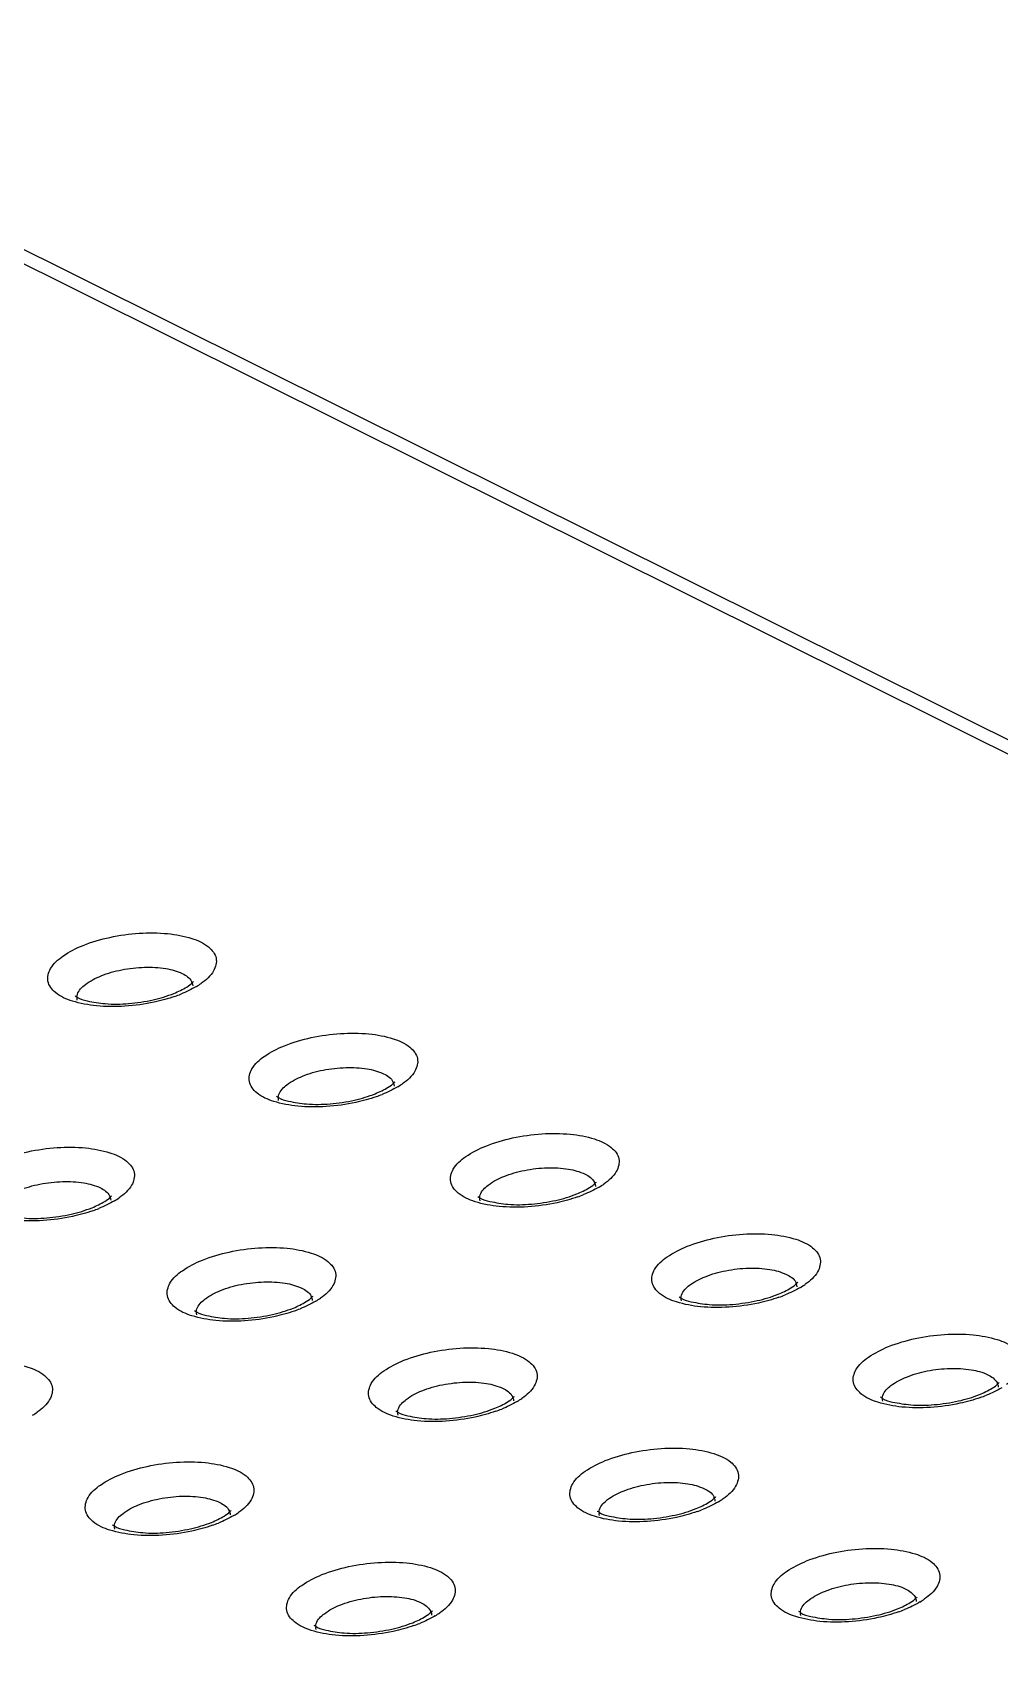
# Model space of a CAD drawing. Header units: millimetres. Extents: x 2099 to 2627, y -288 to 79.
# Drawn here: x 2269.77 to 2288.13, y -159.13 to -128.31 of the extents above; entities that cross this region are included whole.
import ezdxf

# ---------------------------------------------------------------- set-up
doc = ezdxf.new("R2010")
doc.units = ezdxf.units.MM
doc.layers.add('06___PRT_ALL_SURFS', color=7, linetype='Continuous')

msp = doc.modelspace()

# ---------------------------------------------------------------- linework, layer by layer
at = {"color": 7, "linetype": 'Continuous'}
msp.add_line((2325.911, -160.482), (2261.323, -128.306), dxfattribs=at)
for centre, radius, start, end in [((2272.589, -146.426), 0.222, 18.2827, 23.0483), ((2271.987, -144.938), 1.735, 300.9722, 304.525), ((2270.874, -146.648), 0.264, 175.465, 187.7206), ((2271.559, -144.015), 2.754, 289.3773, 291.9184), ((2276.413, -148.331), 0.222, 18.2827, 23.0483), ((2275.81, -146.843), 1.735, 300.9722, 304.525), ((2274.697, -148.553), 0.264, 175.465, 187.7206), ((2275.382, -145.919), 2.754, 289.3773, 291.9184), ((2271.033, -150.497), 0.222, 18.2827, 23.0483), ((2279.205, -147.824), 2.754, 289.3773, 291.9184), ((2280.236, -150.236), 0.222, 18.2827, 23.0483), ((2279.634, -148.748), 1.735, 300.9722, 304.525), ((2270.003, -148.086), 2.754, 289.3773, 291.9184), ((2270.431, -149.009), 1.735, 300.9722, 304.525), ((2278.521, -150.458), 0.264, 175.465, 187.7206), ((2284.06, -152.141), 0.222, 18.2827, 23.0483), ((2283.457, -150.653), 1.735, 300.9722, 304.525), ((2273.826, -149.99), 2.754, 289.3773, 291.9184), ((2274.857, -152.402), 0.222, 18.2827, 23.0483), ((2274.255, -150.914), 1.735, 300.9722, 304.525), ((2282.344, -152.363), 0.264, 175.465, 187.7206), ((2283.029, -149.729), 2.754, 289.3773, 291.9184), ((2273.142, -152.624), 0.264, 175.465, 187.7206), ((2287.883, -154.045), 0.222, 18.2827, 23.0483), ((2278.68, -154.307), 0.222, 18.2827, 23.0483), ((2278.078, -152.819), 1.735, 300.9722, 304.525), ((2286.168, -154.267), 0.264, 175.465, 187.7206), ((2286.852, -151.634), 2.754, 289.3773, 291.9184), ((2268.875, -153.08), 1.735, 300.9722, 304.525), ((2276.965, -154.529), 0.264, 175.465, 187.7206), ((2277.65, -151.895), 2.754, 289.3773, 291.9184), ((2282.504, -156.211), 0.222, 18.2827, 23.0483), ((2281.901, -154.723), 1.735, 300.9722, 304.525), ((2273.301, -156.473), 0.222, 18.2827, 23.0483), ((2272.699, -154.985), 1.735, 300.9722, 304.525), ((2280.789, -156.434), 0.264, 175.465, 187.7206), ((2281.473, -153.8), 2.754, 289.3773, 291.9184), ((2271.586, -156.695), 0.264, 175.465, 187.7206), ((2272.27, -154.061), 2.754, 289.3773, 291.9184), ((2286.327, -158.116), 0.222, 18.2827, 23.0483), ((2285.725, -156.628), 1.735, 300.9722, 304.525), ((2277.125, -158.378), 0.222, 18.2827, 23.0483), ((2276.522, -156.89), 1.735, 300.9722, 304.525), ((2284.612, -158.338), 0.264, 175.465, 187.7206), ((2285.297, -155.705), 2.754, 289.3773, 291.9184), ((2275.409, -158.6), 0.264, 175.465, 187.7206), ((2276.094, -155.966), 2.754, 289.3773, 291.9184)]:
    msp.add_arc(centre, radius, start, end, dxfattribs=at)
for points, start_tangent, end_tangent in [([(2270.73, -145.645), (2271.236, -145.492), (2271.793, -145.415), (2272.333, -145.422), (2272.791, -145.512), (2273.111, -145.674), (2273.255, -145.889), (2273.206, -146.129), (2272.97, -146.367)], (0.927618, 0.373531), (-0.823672, -0.567066)), ([(2270.983, -146.793), (2270.526, -146.703), (2270.206, -146.541), (2270.062, -146.326), (2270.111, -146.086), (2270.347, -145.848), (2270.73, -145.645)], (-0.995126, 0.098613), (0.927618, 0.373531)), ([(2271.071, -146.223), (2271.465, -146.108), (2271.896, -146.06), (2272.299, -146.085), (2272.613, -146.179), (2272.789, -146.329), (2272.794, -146.339)], (0.927618, 0.373531), (0.391937, -0.919992)), ([(2270.611, -146.628), (2270.621, -146.573), (2270.775, -146.386)], (0.079018, 0.996873), (0.798858, 0.601519)), ([(2270.775, -146.386), (2271.071, -146.223)], (0.798858, 0.601519), (0.927618, 0.373531)), ([(2272.455, -146.556), (2272.698, -146.435), (2272.812, -146.346)], (0.927618, 0.373531), (0.660031, 0.751238)), ([(2272.8, -146.357), (2272.812, -146.415)], (0.314131, -0.94938), (0.078141, -0.996942)), ([(2272.812, -146.346), (2272.828, -146.329)], (0.660031, 0.751238), (0.813756, 0.581206)), ([(2270.577, -146.602), (2270.617, -146.629), (2270.807, -146.699), (2271.15, -146.751)], (0.910348, -0.413844), (0.995277, -0.097074)), ([(2272.081, -146.723), (2271.524, -146.8), (2270.983, -146.793)], (-0.977407, -0.211367), (-0.995126, 0.098613)), ([(2271.15, -146.751), (2271.594, -146.748), (2272.058, -146.678)], (0.995277, -0.097074), (0.975849, 0.218447)), ([(2272.058, -146.678), (2272.455, -146.556)], (0.975849, 0.218447), (0.927618, 0.373531)), ([(2272.472, -146.613), (2272.081, -146.723)], (-0.943267, -0.332036), (-0.977407, -0.211367)), ([(2272.88, -146.426), (2272.587, -146.57)], (-0.857223, -0.514945), (-0.927618, -0.373531)), ([(2274.554, -147.55), (2275.059, -147.397), (2275.616, -147.32), (2276.157, -147.326), (2276.615, -147.417), (2276.935, -147.579), (2277.078, -147.794), (2277.029, -148.034), (2276.793, -148.272)], (0.927618, 0.373531), (-0.823672, -0.567066)), ([(2274.807, -148.698), (2274.349, -148.608), (2274.029, -148.446), (2273.886, -148.231), (2273.935, -147.991), (2274.17, -147.752), (2274.554, -147.55)], (-0.995126, 0.098613), (0.927618, 0.373531)), ([(2274.894, -148.128), (2275.288, -148.013), (2275.719, -147.965), (2276.122, -147.989), (2276.436, -148.084), (2276.613, -148.234), (2276.617, -148.244)], (0.927618, 0.373531), (0.391937, -0.919992)), ([(2274.598, -148.291), (2274.894, -148.128)], (0.798858, 0.601519), (0.927618, 0.373531)), ([(2276.278, -148.461), (2276.521, -148.34), (2276.636, -148.251)], (0.927618, 0.373531), (0.660031, 0.751238)), ([(2276.624, -148.261), (2276.636, -148.32)], (0.314131, -0.94938), (0.078141, -0.996942)), ([(2276.636, -148.251), (2276.652, -148.234)], (0.660031, 0.751238), (0.813756, 0.581206)), ([(2274.401, -148.507), (2274.441, -148.534), (2274.63, -148.604), (2274.973, -148.656)], (0.910348, -0.413844), (0.995277, -0.097074)), ([(2274.434, -148.532), (2274.445, -148.478), (2274.598, -148.291)], (0.079018, 0.996873), (0.798858, 0.601519)), ([(2275.882, -148.583), (2276.278, -148.461)], (0.975849, 0.218447), (0.927618, 0.373531)), ([(2276.296, -148.518), (2275.905, -148.627)], (-0.943267, -0.332036), (-0.977407, -0.211367)), ([(2276.703, -148.33), (2276.41, -148.475)], (-0.857223, -0.514945), (-0.927618, -0.373531)), ([(2275.905, -148.627), (2275.347, -148.705), (2274.807, -148.698)], (-0.977407, -0.211367), (-0.995126, 0.098613)), ([(2274.973, -148.656), (2275.418, -148.653), (2275.882, -148.583)], (0.995277, -0.097074), (0.975849, 0.218447)), ([(2269.174, -149.716), (2269.68, -149.563), (2270.237, -149.486), (2270.777, -149.492), (2271.235, -149.583), (2271.555, -149.745), (2271.699, -149.96), (2271.65, -150.2), (2271.414, -150.438)], (0.927618, 0.373531), (-0.823672, -0.567066)), ([(2278.63, -150.603), (2278.172, -150.513), (2277.853, -150.35), (2277.709, -150.136), (2277.758, -149.895), (2277.994, -149.657), (2278.377, -149.455)], (-0.995126, 0.098613), (0.927618, 0.373531)), ([(2278.377, -149.455), (2278.883, -149.302), (2279.44, -149.224), (2279.98, -149.231), (2280.438, -149.321), (2280.758, -149.484), (2280.902, -149.698), (2280.853, -149.939), (2280.617, -150.177)], (0.927618, 0.373531), (-0.823672, -0.567066)), ([(2278.422, -150.196), (2278.718, -150.033)], (0.798858, 0.601519), (0.927618, 0.373531)), ([(2278.718, -150.033), (2279.112, -149.918), (2279.543, -149.869), (2279.946, -149.894), (2280.26, -149.989), (2280.436, -150.138), (2280.441, -150.149)], (0.927618, 0.373531), (0.391937, -0.919992)), ([(2269.515, -150.294), (2269.909, -150.179), (2270.34, -150.131), (2270.743, -150.156), (2271.057, -150.25), (2271.233, -150.4), (2271.238, -150.41)], (0.927618, 0.373531), (0.391937, -0.919992)), ([(2270.899, -150.627), (2271.142, -150.506), (2271.257, -150.417)], (0.927618, 0.373531), (0.660031, 0.751238)), ([(2271.245, -150.427), (2271.256, -150.486)], (0.314131, -0.94938), (0.078141, -0.996942)), ([(2271.257, -150.417), (2271.272, -150.4)], (0.660031, 0.751238), (0.813756, 0.581206)), ([(2278.224, -150.412), (2278.264, -150.439), (2278.454, -150.508), (2278.797, -150.561)], (0.910348, -0.413844), (0.995277, -0.097074)), ([(2278.258, -150.437), (2278.268, -150.383), (2278.422, -150.196)], (0.079018, 0.996873), (0.798858, 0.601519)), ([(2279.705, -150.487), (2280.102, -150.366)], (0.975849, 0.218447), (0.927618, 0.373531)), ([(2280.119, -150.422), (2279.728, -150.532)], (-0.943267, -0.332036), (-0.977407, -0.211367)), ([(2280.102, -150.366), (2280.344, -150.245), (2280.459, -150.156)], (0.927618, 0.373531), (0.660031, 0.751238)), ([(2280.526, -150.235), (2280.234, -150.379)], (-0.857223, -0.514945), (-0.927618, -0.373531)), ([(2280.447, -150.166), (2280.459, -150.225)], (0.314131, -0.94938), (0.078141, -0.996942)), ([(2280.459, -150.156), (2280.475, -150.139)], (0.660031, 0.751238), (0.813756, 0.581206)), ([(2270.502, -150.749), (2270.899, -150.627)], (0.975849, 0.218447), (0.927618, 0.373531)), ([(2270.917, -150.684), (2270.525, -150.793)], (-0.943267, -0.332036), (-0.977407, -0.211367)), ([(2271.324, -150.496), (2271.031, -150.641)], (-0.857223, -0.514945), (-0.927618, -0.373531)), ([(2279.728, -150.532), (2279.171, -150.61), (2278.63, -150.603)], (-0.977407, -0.211367), (-0.995126, 0.098613)), ([(2278.797, -150.561), (2279.241, -150.558), (2279.705, -150.487)], (0.995277, -0.097074), (0.975849, 0.218447)), ([(2270.525, -150.793), (2269.968, -150.871), (2269.428, -150.864)], (-0.977407, -0.211367), (-0.995126, 0.098613)), ([(2269.594, -150.822), (2270.038, -150.819), (2270.502, -150.749)], (0.995277, -0.097074), (0.975849, 0.218447)), ([(2282.201, -151.359), (2282.706, -151.207), (2283.263, -151.129), (2283.804, -151.136), (2284.262, -151.226), (2284.581, -151.388), (2284.725, -151.603), (2284.676, -151.843), (2284.44, -152.082)], (0.927618, 0.373531), (-0.823672, -0.567066)), ([(2273.251, -152.769), (2272.793, -152.679), (2272.473, -152.516), (2272.33, -152.302), (2272.379, -152.061), (2272.614, -151.823), (2272.998, -151.621)], (-0.995126, 0.098613), (0.927618, 0.373531)), ([(2272.998, -151.621), (2273.503, -151.468), (2274.061, -151.39), (2274.601, -151.397), (2275.059, -151.487), (2275.379, -151.65), (2275.522, -151.864), (2275.473, -152.105), (2275.238, -152.343)], (0.927618, 0.373531), (-0.823672, -0.567066)), ([(2282.454, -152.508), (2281.996, -152.417), (2281.676, -152.255), (2281.532, -152.04), (2281.581, -151.8), (2281.817, -151.562), (2282.201, -151.359)], (-0.995126, 0.098613), (0.927618, 0.373531)), ([(2282.245, -152.1), (2282.541, -151.937)], (0.798858, 0.601519), (0.927618, 0.373531)), ([(2282.541, -151.937), (2282.935, -151.823), (2283.366, -151.774), (2283.769, -151.799), (2284.083, -151.893), (2284.26, -152.043), (2284.264, -152.053)], (0.927618, 0.373531), (0.391937, -0.919992)), ([(2273.043, -152.362), (2273.339, -152.199)], (0.798858, 0.601519), (0.927618, 0.373531)), ([(2273.339, -152.199), (2273.732, -152.084), (2274.163, -152.036), (2274.567, -152.06), (2274.88, -152.155), (2275.057, -152.305), (2275.061, -152.315)], (0.927618, 0.373531), (0.391937, -0.919992)), ([(2282.081, -152.342), (2282.092, -152.287), (2282.245, -152.1)], (0.079018, 0.996873), (0.798858, 0.601519)), ([(2283.529, -152.392), (2283.925, -152.271)], (0.975849, 0.218447), (0.927618, 0.373531)), ([(2283.925, -152.271), (2284.168, -152.15), (2284.283, -152.06)], (0.927618, 0.373531), (0.660031, 0.751238)), ([(2284.35, -152.14), (2284.057, -152.284)], (-0.857223, -0.514945), (-0.927618, -0.373531)), ([(2284.271, -152.071), (2284.282, -152.129)], (0.314131, -0.94938), (0.078141, -0.996942)), ([(2284.283, -152.06), (2284.299, -152.043)], (0.660031, 0.751238), (0.813756, 0.581206)), ([(2272.845, -152.578), (2272.885, -152.605), (2273.075, -152.674), (2273.417, -152.727)], (0.910348, -0.413844), (0.995277, -0.097074)), ([(2272.879, -152.603), (2272.889, -152.549), (2273.043, -152.362)], (0.079018, 0.996873), (0.798858, 0.601519)), ([(2274.326, -152.654), (2274.723, -152.532)], (0.975849, 0.218447), (0.927618, 0.373531)), ([(2274.74, -152.589), (2274.349, -152.698)], (-0.943267, -0.332036), (-0.977407, -0.211367)), ([(2274.723, -152.532), (2274.965, -152.411), (2275.08, -152.322)], (0.927618, 0.373531), (0.660031, 0.751238)), ([(2275.147, -152.401), (2274.854, -152.546)], (-0.857223, -0.514945), (-0.927618, -0.373531)), ([(2275.068, -152.332), (2275.08, -152.391)], (0.314131, -0.94938), (0.078141, -0.996942)), ([(2275.08, -152.322), (2275.096, -152.305)], (0.660031, 0.751238), (0.813756, 0.581206)), ([(2282.048, -152.317), (2282.088, -152.344), (2282.277, -152.413), (2282.62, -152.466)], (0.910348, -0.413844), (0.995277, -0.097074)), ([(2283.551, -152.437), (2282.994, -152.514), (2282.454, -152.508)], (-0.977407, -0.211367), (-0.995126, 0.098613)), ([(2282.62, -152.466), (2283.065, -152.462), (2283.529, -152.392)], (0.995277, -0.097074), (0.975849, 0.218447)), ([(2283.943, -152.327), (2283.551, -152.437)], (-0.943267, -0.332036), (-0.977407, -0.211367)), ([(2274.349, -152.698), (2273.791, -152.776), (2273.251, -152.769)], (-0.977407, -0.211367), (-0.995126, 0.098613)), ([(2273.417, -152.727), (2273.862, -152.724), (2274.326, -152.654)], (0.995277, -0.097074), (0.975849, 0.218447)), ([(2286.024, -153.264), (2286.53, -153.111), (2287.087, -153.034), (2287.627, -153.041), (2288.085, -153.131), (2288.405, -153.293), (2288.549, -153.508), (2288.5, -153.748), (2288.264, -153.986)], (0.927618, 0.373531), (-0.823672, -0.567066)), ([(2276.821, -153.525), (2277.327, -153.373), (2277.884, -153.295), (2278.424, -153.302), (2278.882, -153.392), (2279.202, -153.555), (2279.346, -153.769), (2279.297, -154.009), (2279.061, -154.248)], (0.927618, 0.373531), (-0.823672, -0.567066)), ([(2286.277, -154.412), (2285.819, -154.322), (2285.5, -154.16), (2285.356, -153.945), (2285.405, -153.705), (2285.641, -153.467), (2286.024, -153.264)], (-0.995126, 0.098613), (0.927618, 0.373531)), ([(2267.618, -153.787), (2268.124, -153.634), (2268.681, -153.557), (2269.222, -153.563), (2269.68, -153.654), (2269.999, -153.816), (2270.143, -154.031), (2270.094, -154.271), (2269.858, -154.509)], (0.927618, 0.373531), (-0.823672, -0.567066)), ([(2277.075, -154.674), (2276.617, -154.584), (2276.297, -154.421), (2276.153, -154.206), (2276.202, -153.966), (2276.438, -153.728), (2276.821, -153.525)], (-0.995126, 0.098613), (0.927618, 0.373531)), ([(2286.365, -153.842), (2286.758, -153.727), (2287.19, -153.679), (2287.593, -153.704), (2287.907, -153.798), (2288.083, -153.948), (2288.088, -153.958)], (0.927618, 0.373531), (0.391937, -0.919992)), ([(2276.866, -154.267), (2277.162, -154.103)], (0.798858, 0.601519), (0.927618, 0.373531)), ([(2277.162, -154.103), (2277.556, -153.989), (2277.987, -153.94), (2278.39, -153.965), (2278.704, -154.06), (2278.88, -154.209), (2278.885, -154.22)], (0.927618, 0.373531), (0.391937, -0.919992)), ([(2285.905, -154.247), (2285.915, -154.192), (2286.069, -154.005)], (0.079018, 0.996873), (0.798858, 0.601519)), ([(2286.069, -154.005), (2286.365, -153.842)], (0.798858, 0.601519), (0.927618, 0.373531)), ([(2287.749, -154.175), (2287.991, -154.054), (2288.106, -153.965)], (0.927618, 0.373531), (0.660031, 0.751238)), ([(2288.173, -154.045), (2287.881, -154.189)], (-0.857223, -0.514945), (-0.927618, -0.373531)), ([(2288.094, -153.976), (2288.106, -154.034)], (0.314131, -0.94938), (0.078141, -0.996942)), ([(2288.106, -153.965), (2288.122, -153.948)], (0.660031, 0.751238), (0.813756, 0.581206)), ([(2276.702, -154.508), (2276.712, -154.453), (2276.866, -154.267)], (0.079018, 0.996873), (0.798858, 0.601519)), ([(2278.149, -154.558), (2278.546, -154.437)], (0.975849, 0.218447), (0.927618, 0.373531)), ([(2278.546, -154.437), (2278.789, -154.316), (2278.904, -154.227)], (0.927618, 0.373531), (0.660031, 0.751238)), ([(2278.971, -154.306), (2278.678, -154.45)], (-0.857223, -0.514945), (-0.927618, -0.373531)), ([(2278.891, -154.237), (2278.903, -154.295)], (0.314131, -0.94938), (0.078141, -0.996942)), ([(2278.904, -154.227), (2278.919, -154.21)], (0.660031, 0.751238), (0.813756, 0.581206)), ([(2285.871, -154.221), (2285.911, -154.248), (2286.101, -154.318), (2286.444, -154.37)], (0.910348, -0.413844), (0.995277, -0.097074)), ([(2287.375, -154.342), (2286.818, -154.419), (2286.277, -154.412)], (-0.977407, -0.211367), (-0.995126, 0.098613)), ([(2286.444, -154.37), (2286.888, -154.367), (2287.352, -154.297)], (0.995277, -0.097074), (0.975849, 0.218447)), ([(2287.352, -154.297), (2287.749, -154.175)], (0.975849, 0.218447), (0.927618, 0.373531)), ([(2287.766, -154.232), (2287.375, -154.342)], (-0.943267, -0.332036), (-0.977407, -0.211367)), ([(2276.668, -154.483), (2276.708, -154.51), (2276.898, -154.579), (2277.241, -154.632)], (0.910348, -0.413844), (0.995277, -0.097074)), ([(2278.172, -154.603), (2277.615, -154.681), (2277.075, -154.674)], (-0.977407, -0.211367), (-0.995126, 0.098613)), ([(2277.241, -154.632), (2277.685, -154.629), (2278.149, -154.558)], (0.995277, -0.097074), (0.975849, 0.218447)), ([(2278.563, -154.493), (2278.172, -154.603)], (-0.943267, -0.332036), (-0.977407, -0.211367)), ([(2280.645, -155.43), (2281.15, -155.278), (2281.707, -155.2), (2282.248, -155.207), (2282.706, -155.297), (2283.026, -155.459), (2283.169, -155.674), (2283.12, -155.914), (2282.885, -156.153)], (0.927618, 0.373531), (-0.823672, -0.567066)), ([(2271.442, -155.692), (2271.948, -155.539), (2272.505, -155.461), (2273.045, -155.468), (2273.503, -155.558), (2273.823, -155.721), (2273.967, -155.935), (2273.918, -156.176), (2273.682, -156.414)], (0.927618, 0.373531), (-0.823672, -0.567066)), ([(2280.898, -156.578), (2280.44, -156.488), (2280.12, -156.326), (2279.977, -156.111), (2280.026, -155.871), (2280.261, -155.633), (2280.645, -155.43)], (-0.995126, 0.098613), (0.927618, 0.373531)), ([(2271.695, -156.84), (2271.237, -156.75), (2270.917, -156.587), (2270.774, -156.373), (2270.823, -156.132), (2271.059, -155.894), (2271.442, -155.692)], (-0.995126, 0.098613), (0.927618, 0.373531)), ([(2280.986, -156.008), (2281.379, -155.894), (2281.81, -155.845), (2282.213, -155.87), (2282.527, -155.964), (2282.704, -156.114), (2282.708, -156.124)], (0.927618, 0.373531), (0.391937, -0.919992)), ([(2271.487, -156.433), (2271.783, -156.27)], (0.798858, 0.601519), (0.927618, 0.373531)), ([(2271.783, -156.27), (2272.176, -156.155), (2272.608, -156.106), (2273.011, -156.131), (2273.324, -156.226), (2273.501, -156.375), (2273.506, -156.386)], (0.927618, 0.373531), (0.391937, -0.919992)), ([(2280.526, -156.413), (2280.536, -156.358), (2280.689, -156.171)], (0.079018, 0.996873), (0.798858, 0.601519)), ([(2280.689, -156.171), (2280.986, -156.008)], (0.798858, 0.601519), (0.927618, 0.373531)), ([(2282.369, -156.342), (2282.612, -156.22), (2282.727, -156.131)], (0.927618, 0.373531), (0.660031, 0.751238)), ([(2282.794, -156.211), (2282.501, -156.355)], (-0.857223, -0.514945), (-0.927618, -0.373531)), ([(2282.715, -156.142), (2282.727, -156.2)], (0.314131, -0.94938), (0.078141, -0.996942)), ([(2282.727, -156.131), (2282.743, -156.114)], (0.660031, 0.751238), (0.813756, 0.581206)), ([(2271.323, -156.674), (2271.333, -156.62), (2271.487, -156.433)], (0.079018, 0.996873), (0.798858, 0.601519)), ([(2273.167, -156.603), (2273.409, -156.482), (2273.524, -156.393)], (0.927618, 0.373531), (0.660031, 0.751238)), ([(2273.591, -156.472), (2273.298, -156.616)], (-0.857223, -0.514945), (-0.927618, -0.373531)), ([(2273.512, -156.403), (2273.524, -156.462)], (0.314131, -0.94938), (0.078141, -0.996942)), ([(2273.524, -156.393), (2273.54, -156.376)], (0.660031, 0.751238), (0.813756, 0.581206)), ([(2280.492, -156.387), (2280.532, -156.414), (2280.722, -156.484), (2281.064, -156.536)], (0.910348, -0.413844), (0.995277, -0.097074)), ([(2281.996, -156.508), (2281.438, -156.585), (2280.898, -156.578)], (-0.977407, -0.211367), (-0.995126, 0.098613)), ([(2281.064, -156.536), (2281.509, -156.533), (2281.973, -156.463)], (0.995277, -0.097074), (0.975849, 0.218447)), ([(2281.973, -156.463), (2282.369, -156.342)], (0.975849, 0.218447), (0.927618, 0.373531)), ([(2282.387, -156.398), (2281.996, -156.508)], (-0.943267, -0.332036), (-0.977407, -0.211367)), ([(2271.289, -156.649), (2271.329, -156.676), (2271.519, -156.745), (2271.861, -156.798)], (0.910348, -0.413844), (0.995277, -0.097074)), ([(2272.793, -156.769), (2272.236, -156.847), (2271.695, -156.84)], (-0.977407, -0.211367), (-0.995126, 0.098613)), ([(2271.861, -156.798), (2272.306, -156.795), (2272.77, -156.724)], (0.995277, -0.097074), (0.975849, 0.218447)), ([(2272.77, -156.724), (2273.167, -156.603)], (0.975849, 0.218447), (0.927618, 0.373531)), ([(2273.184, -156.659), (2272.793, -156.769)], (-0.943267, -0.332036), (-0.977407, -0.211367)), ([(2284.468, -157.335), (2284.974, -157.182), (2285.531, -157.105), (2286.071, -157.111), (2286.529, -157.202), (2286.849, -157.364), (2286.993, -157.579), (2286.944, -157.819), (2286.708, -158.057)], (0.927618, 0.373531), (-0.823672, -0.567066)), ([(2275.265, -157.596), (2275.771, -157.444), (2276.328, -157.366), (2276.869, -157.373), (2277.326, -157.463), (2277.646, -157.625), (2277.79, -157.84), (2277.741, -158.08), (2277.505, -158.319)], (0.927618, 0.373531), (-0.823672, -0.567066)), ([(2284.721, -158.483), (2284.264, -158.393), (2283.944, -158.231), (2283.8, -158.016), (2283.849, -157.776), (2284.085, -157.537), (2284.468, -157.335)], (-0.995126, 0.098613), (0.927618, 0.373531)), ([(2275.519, -158.745), (2275.061, -158.654), (2274.741, -158.492), (2274.597, -158.277), (2274.646, -158.037), (2274.882, -157.799), (2275.265, -157.596)], (-0.995126, 0.098613), (0.927618, 0.373531)), ([(2284.809, -157.913), (2285.203, -157.798), (2285.634, -157.75), (2286.037, -157.775), (2286.351, -157.869), (2286.527, -158.019), (2286.532, -158.029)], (0.927618, 0.373531), (0.391937, -0.919992)), ([(2275.606, -158.174), (2276, -158.06), (2276.431, -158.011), (2276.834, -158.036), (2277.148, -158.13), (2277.324, -158.28), (2277.329, -158.29)], (0.927618, 0.373531), (0.391937, -0.919992)), ([(2284.349, -158.317), (2284.359, -158.263), (2284.513, -158.076)], (0.079018, 0.996873), (0.798858, 0.601519)), ([(2284.513, -158.076), (2284.809, -157.913)], (0.798858, 0.601519), (0.927618, 0.373531)), ([(2286.193, -158.246), (2286.436, -158.125), (2286.55, -158.036)], (0.927618, 0.373531), (0.660031, 0.751238)), ([(2286.618, -158.115), (2286.325, -158.26)], (-0.857223, -0.514945), (-0.927618, -0.373531)), ([(2286.538, -158.046), (2286.55, -158.105)], (0.314131, -0.94938), (0.078141, -0.996942)), ([(2286.55, -158.036), (2286.566, -158.019)], (0.660031, 0.751238), (0.813756, 0.581206)), ([(2275.146, -158.579), (2275.157, -158.524), (2275.31, -158.337)], (0.079018, 0.996873), (0.798858, 0.601519)), ([(2275.31, -158.337), (2275.606, -158.174)], (0.798858, 0.601519), (0.927618, 0.373531)), ([(2276.99, -158.508), (2277.233, -158.387), (2277.348, -158.297)], (0.927618, 0.373531), (0.660031, 0.751238)), ([(2277.415, -158.377), (2277.122, -158.521)], (-0.857223, -0.514945), (-0.927618, -0.373531)), ([(2277.336, -158.308), (2277.347, -158.366)], (0.314131, -0.94938), (0.078141, -0.996942)), ([(2277.348, -158.297), (2277.363, -158.28)], (0.660031, 0.751238), (0.813756, 0.581206)), ([(2284.315, -158.292), (2284.355, -158.319), (2284.545, -158.389), (2284.888, -158.441)], (0.910348, -0.413844), (0.995277, -0.097074)), ([(2285.819, -158.412), (2285.262, -158.49), (2284.721, -158.483)], (-0.977407, -0.211367), (-0.995126, 0.098613)), ([(2284.888, -158.441), (2285.332, -158.438), (2285.796, -158.368)], (0.995277, -0.097074), (0.975849, 0.218447)), ([(2285.796, -158.368), (2286.193, -158.246)], (0.975849, 0.218447), (0.927618, 0.373531)), ([(2286.21, -158.303), (2285.819, -158.412)], (-0.943267, -0.332036), (-0.977407, -0.211367)), ([(2275.113, -158.554), (2275.152, -158.581), (2275.342, -158.65), (2275.685, -158.703)], (0.910348, -0.413844), (0.995277, -0.097074)), ([(2276.616, -158.674), (2276.059, -158.751), (2275.519, -158.745)], (-0.977407, -0.211367), (-0.995126, 0.098613)), ([(2275.685, -158.703), (2276.13, -158.699), (2276.594, -158.629)], (0.995277, -0.097074), (0.975849, 0.218447)), ([(2276.594, -158.629), (2276.99, -158.508)], (0.975849, 0.218447), (0.927618, 0.373531)), ([(2277.008, -158.564), (2276.616, -158.674)], (-0.943267, -0.332036), (-0.977407, -0.211367))]:
    msp.add_spline(points, degree=3, dxfattribs=dict(at, start_tangent=start_tangent, end_tangent=end_tangent))
at = {"layer": '06___PRT_ALL_SURFS', "color": 7, "linetype": 'Continuous'}
msp.add_line((2325.307, -160.452), (2260.815, -128.324), dxfattribs=at)

doc.saveas('drawing.dxf')
